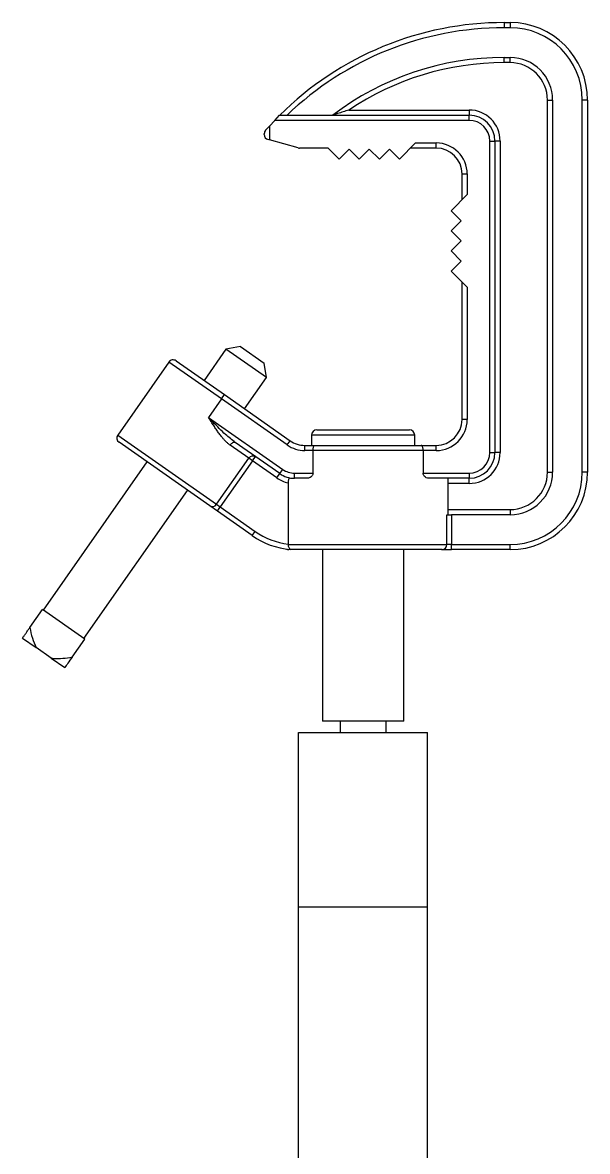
# Model space of a CAD drawing. Extents: x 6 to 134, y 3 to 97.
# Drawn here: x 96.6 to 102.08, y 47.33 to 58.26 of the extents above; entities that cross this region are included whole.
import ezdxf

# ---------------------------------------------------------------- set-up
doc = ezdxf.new("R2010")
doc.units = 0
doc.header["$MEASUREMENT"] = 0
doc.layers.add('OBJECT', color=7, linetype='CONTINUOUS')

msp = doc.modelspace()

# ---------------------------------------------------------------- linework, layer by layer
at = {"layer": 'OBJECT'}
for p, q in [((101.271, 58.262), (101.271, 58.212)), ((101.271, 58.262), (101.328, 58.262)), ((101.328, 58.212), (101.271, 58.212)), ((101.328, 58.262), (101.328, 58.212)), ((101.271, 57.924), (101.328, 57.924)), ((101.271, 57.874), (101.271, 57.924)), ((101.328, 57.874), (101.271, 57.874)), ((101.328, 57.874), (101.328, 57.924)), ((101.69, 53.907), (101.69, 57.512)), ((101.69, 57.512), (101.74, 57.512)), ((101.74, 57.512), (101.74, 53.907)), ((102.078, 57.512), (102.028, 57.512)), ((102.028, 53.907), (102.028, 57.512)), ((102.078, 57.512), (102.078, 53.907)), ((99.765, 57.415), (100.931, 57.415)), ((100.931, 57.415), (100.931, 57.365)), ((98.995, 57.259), (99.047, 57.315)), ((99.047, 57.315), (99.094, 57.365)), ((100.931, 57.315), (99.047, 57.315)), ((99.094, 57.365), (100.931, 57.365)), ((100.931, 57.315), (100.931, 57.365)), ((98.945, 57.177), (98.945, 57.186)), ((98.958, 57.22), (98.995, 57.259)), ((98.995, 57.259), (98.995, 57.125)), ((98.995, 57.125), (98.981, 57.129)), ((99.274, 57.048), (98.995, 57.125)), ((100.256, 56.94), (100.412, 57.096)), ((100.412, 57.096), (100.612, 57.096)), ((100.612, 57.046), (100.612, 57.096)), ((101.131, 57.115), (101.181, 57.115)), ((101.131, 54.098), (101.131, 57.115)), ((101.181, 57.115), (101.181, 54.098)), ((101.231, 57.115), (101.181, 57.115)), ((101.231, 57.115), (101.231, 54.098)), ((99.565, 57.046), (99.288, 57.046)), ((99.565, 57.046), (99.671, 56.94)), ((99.671, 56.94), (99.768, 57.037)), ((99.768, 57.037), (99.866, 56.94)), ((99.866, 56.94), (99.963, 57.037)), ((99.963, 57.037), (100.061, 56.94)), ((100.061, 56.94), (100.158, 57.037)), ((100.158, 57.037), (100.256, 56.94)), ((100.612, 57.046), (100.362, 57.046)), ((100.862, 56.546), (100.862, 56.796)), ((100.862, 56.796), (100.912, 56.796)), ((100.912, 56.796), (100.912, 56.596)), ((100.912, 56.596), (100.756, 56.44)), ((100.756, 56.44), (100.853, 56.342)), ((100.853, 56.342), (100.756, 56.245)), ((100.756, 56.245), (100.853, 56.147)), ((100.853, 56.147), (100.756, 56.05)), ((100.756, 56.05), (100.853, 55.952)), ((100.853, 55.952), (100.756, 55.855)), ((100.756, 55.855), (100.912, 55.699)), ((100.862, 54.417), (100.862, 55.749)), ((100.912, 55.699), (100.912, 54.417)), ((98.713, 55.125), (98.574, 55.1)), ((98.713, 55.125), (98.943, 54.964)), ((98.574, 55.1), (98.361, 54.796)), ((98.967, 54.825), (98.574, 55.1)), ((98.02, 54.974), (97.525, 54.266)), ((98.529, 54.618), (98.02, 54.974)), ((98.09, 54.986), (98.558, 54.659)), ((98.967, 54.825), (98.943, 54.964)), ((98.754, 54.521), (98.967, 54.825)), ((98.529, 54.618), (98.404, 54.438)), ((98.529, 54.618), (98.558, 54.659)), ((99.167, 54.171), (98.529, 54.618)), ((98.558, 54.659), (99.196, 54.212)), ((98.404, 54.438), (99.124, 53.934)), ((100.912, 54.417), (100.862, 54.417)), ((97.525, 54.266), (98.482, 53.596)), ((99.403, 54.267), (99.403, 54.167)), ((100.403, 54.267), (99.403, 54.267)), ((99.453, 54.317), (100.353, 54.317)), ((100.403, 54.167), (100.403, 54.267)), ((98.418, 53.58), (97.537, 54.197)), ((98.795, 54.042), (98.613, 54.169)), ((99.095, 53.893), (98.664, 54.195)), ((99.167, 54.171), (99.196, 54.212)), ((99.339, 54.117), (99.339, 54.167)), ((99.339, 54.167), (99.437, 54.167)), ((99.437, 54.167), (100.467, 54.167)), ((100.467, 54.167), (100.612, 54.167)), ((100.612, 54.117), (100.612, 54.167)), ((98.482, 53.596), (98.795, 54.042)), ((98.831, 54.017), (98.518, 53.571)), ((98.831, 54.017), (98.795, 54.042)), ((98.831, 54.017), (98.86, 54.058)), ((99.066, 53.852), (98.831, 54.017)), ((99.418, 54.117), (99.339, 54.117)), ((99.418, 53.898), (99.418, 54.117)), ((100.486, 54.117), (99.418, 54.117)), ((100.486, 54.117), (100.486, 53.898)), ((100.612, 54.117), (100.486, 54.117)), ((101.131, 54.098), (101.181, 54.098)), ((101.231, 54.098), (101.181, 54.098)), ((97.808, 54.007), (96.802, 52.57)), ((99.095, 53.893), (99.124, 53.934)), ((101.69, 53.907), (101.74, 53.907)), ((102.078, 53.907), (102.028, 53.907)), ((99.066, 53.852), (99.095, 53.893)), ((99.177, 53.804), (99.177, 53.212)), ((99.238, 53.898), (99.418, 53.898)), ((99.238, 53.848), (99.238, 53.898)), ((99.365, 53.848), (99.238, 53.848)), ((100.486, 53.898), (100.931, 53.898)), ((100.931, 53.848), (100.539, 53.848)), ((100.726, 53.495), (100.726, 53.848)), ((100.931, 53.798), (100.726, 53.798)), ((100.931, 53.898), (100.931, 53.848)), ((100.931, 53.798), (100.931, 53.848)), ((97.195, 52.295), (98.202, 53.731)), ((98.49, 53.53), (98.418, 53.58)), ((98.482, 53.596), (98.518, 53.571)), ((98.49, 53.53), (98.518, 53.571)), ((98.828, 53.293), (98.49, 53.53)), ((98.518, 53.571), (98.857, 53.334)), ((100.715, 53.207), (100.715, 53.495)), ((100.715, 53.495), (100.761, 53.495)), ((100.726, 53.545), (101.328, 53.545)), ((100.761, 53.495), (100.761, 53.207)), ((101.328, 53.495), (100.761, 53.495)), ((101.328, 53.545), (101.328, 53.495)), ((98.828, 53.293), (98.857, 53.334)), ((99.177, 53.212), (99.177, 53.207)), ((99.177, 53.207), (100.715, 53.207)), ((100.668, 53.157), (99.183, 53.157)), ((99.508, 53.157), (99.508, 51.497)), ((100.298, 51.497), (100.298, 53.157)), ((100.668, 53.157), (100.761, 53.157)), ((100.761, 53.207), (100.715, 53.207)), ((100.761, 53.157), (100.761, 53.207)), ((100.761, 53.207), (101.328, 53.207)), ((101.328, 53.157), (100.761, 53.157)), ((101.328, 53.157), (101.328, 53.207)), ((96.674, 52.404), (96.794, 52.576)), ((97.204, 52.289), (96.794, 52.576)), ((96.602, 52.301), (96.733, 52.21)), ((97.083, 52.117), (97.204, 52.289)), ((96.88, 52.106), (96.733, 52.21)), ((96.88, 52.106), (97.012, 52.015)), ((100.298, 51.497), (99.508, 51.497)), ((99.681, 51.497), (99.681, 51.385)), ((100.126, 51.385), (100.126, 51.497)), ((99.278, 49.697), (99.278, 51.385)), ((99.278, 51.385), (100.528, 51.385)), ((100.528, 49.697), (100.528, 51.385)), ((99.278, 49.697), (100.528, 49.697)), ((99.278, 40.724), (99.278, 49.697)), ((100.528, 40.724), (100.528, 49.697))]:
    msp.add_line(p, q, dxfattribs=at)
at = {"layer": 'OBJECT', "flags": 128}
msp.add_lwpolyline([(98.613, 54.169), (98.619, 54.177), (98.626, 54.184), (98.633, 54.19), (98.64, 54.194), (98.647, 54.197), (98.653, 54.198), (98.659, 54.197), (98.664, 54.195)], dxfattribs=at)
at = {"layer": 'OBJECT'}
for centre, radius, start, end in [((101.271, 55.173), 3.089, 90, 134.7928), ((101.271, 55.173), 3.039, 90, 133.8353), ((101.328, 57.512), 0.75, 0, 90), ((101.328, 57.512), 0.7, 0, 90), ((101.271, 55.173), 2.751, 90, 127.1709), ((101.271, 55.173), 2.701, 90, 123.8917), ((101.328, 57.512), 0.412, 0, 90), ((101.328, 57.512), 0.362, 0, 90), ((100.931, 57.115), 0.3, 360, 90), ((100.931, 57.115), 0.25, 360, 90), ((100.931, 57.115), 0.2, 360, 90), ((98.995, 57.186), 0.05, 136.8214, 180), ((98.995, 57.177), 0.05, 180, 254.528), ((100.612, 56.796), 0.3, 0, 90), ((99.288, 57.096), 0.05, 254.528, 270), ((100.612, 56.796), 0.25, 0, 90), ((98.061, 54.945), 0.05, 55, 145), ((100.612, 54.417), 0.3, 270, 0), ((100.612, 54.417), 0.25, 270, 0), ((97.566, 54.238), 0.05, 145, 235), ((99.453, 54.267), 0.05, 90, 180), ((100.353, 54.267), 0.05, 0, 90), ((99.339, 54.417), 0.3, 235, 270), ((99.339, 54.417), 0.25, 235, 270), ((98.835, 54.017), 0.0473, 58.8069, 148.3578), ((100.931, 54.098), 0.2, 270, 0), ((100.931, 54.098), 0.25, 270, 0), ((100.931, 54.098), 0.3, 270, 0), ((99.238, 54.098), 0.2, 235, 270), ((101.328, 53.907), 0.75, 270, 0), ((101.328, 53.907), 0.7, 270, 0), ((101.328, 53.907), 0.412, 270, 0), ((101.328, 53.907), 0.362, 270, 0), ((99.238, 54.098), 0.3, 235, 258.1852), ((99.238, 54.098), 0.25, 235, 270), ((98.442, 53.621), 0.0473, 238.8069, 328.3578), ((99.258, 53.907), 0.75, 235, 265.3298), ((99.258, 53.907), 0.7, 235, 263.3221), ((99.183, 53.207), 0.05, 241.4181, 270), ((100.666, 53.205), 0.0484, 272.1018, 1.9579)]:
    msp.add_arc(centre, radius, start, end, dxfattribs=at)
for points, knots in [([(99.765, 57.415), (99.764, 57.415), (99.746, 57.409), (99.719, 57.401), (99.683, 57.389), (99.659, 57.382), (99.639, 57.375), (99.624, 57.37), (99.614, 57.367), (99.609, 57.365), (99.609, 57.365), (99.609, 57.365)], [0, 0, 0, 0, 0.002086, 0.31747, 0.477311, 0.638227, 0.743154, 0.849977, 0.923394, 0.965868, 1, 1, 1, 1]), ([(98.613, 54.169), (98.606, 54.175), (98.592, 54.185), (98.572, 54.205), (98.552, 54.226), (98.531, 54.251), (98.508, 54.281), (98.484, 54.314), (98.461, 54.349), (98.434, 54.39), (98.415, 54.42), (98.404, 54.438), (98.404, 54.438)], [0, 0, 0, 0, 0.085975, 0.172755, 0.26147, 0.350662, 0.467422, 0.584847, 0.704001, 0.823647, 0.997251, 1, 1, 1, 1]), ([(98.664, 54.195), (98.632, 54.22), (98.557, 54.28), (98.474, 54.366), (98.419, 54.423), (98.404, 54.438), (98.404, 54.438)], [0, 0, 0, 0, 0.345057, 0.821452, 0.997144, 1, 1, 1, 1]), ([(99.418, 54.117), (99.418, 54.122), (99.418, 54.133), (99.421, 54.147), (99.425, 54.159), (99.431, 54.166), (99.435, 54.167), (99.437, 54.167), (99.437, 54.167)], [0, 0, 0, 0, 0.197775, 0.395366, 0.598087, 0.812874, 0.995764, 1, 1, 1, 1]), ([(100.486, 54.117), (100.485, 54.122), (100.485, 54.133), (100.482, 54.147), (100.478, 54.159), (100.472, 54.166), (100.469, 54.167), (100.467, 54.167), (100.467, 54.167)], [0, 0, 0, 0, 0.197775, 0.395366, 0.598087, 0.812874, 0.995764, 1, 1, 1, 1]), ([(99.196, 53.852), (99.194, 53.851), (99.189, 53.851), (99.183, 53.843), (99.179, 53.831), (99.177, 53.817), (99.177, 53.808), (99.177, 53.804)], [0, 0, 0, 0, 0.227851, 0.456641, 0.663309, 0.855984, 1, 1, 1, 1]), ([(99.418, 53.898), (99.417, 53.894), (99.417, 53.885), (99.41, 53.872), (99.399, 53.859), (99.382, 53.85), (99.37, 53.849), (99.365, 53.848)], [0, 0, 0, 0, 0.132534, 0.264235, 0.462925, 0.750207, 1, 1, 1, 1]), ([(100.539, 53.848), (100.531, 53.849), (100.517, 53.851), (100.501, 53.863), (100.491, 53.875), (100.486, 53.887), (100.486, 53.895), (100.486, 53.898)], [0, 0, 0, 0, 0.339642, 0.594762, 0.767038, 0.899948, 1, 1, 1, 1]), ([(99.177, 53.207), (99.177, 53.202), (99.177, 53.192), (99.182, 53.179), (99.188, 53.168), (99.195, 53.162), (99.198, 53.16), (99.198, 53.159), (99.198, 53.159), (99.197, 53.159)], [0, 0, 0, 0, 0.192196, 0.383636, 0.593592, 0.841855, 0.910654, 0.965666, 1, 1, 1, 1]), ([(96.602, 52.301), (96.607, 52.308), (96.616, 52.322), (96.635, 52.348), (96.654, 52.376), (96.667, 52.395), (96.674, 52.404)], [0, 0, 0, 0, 0.255778, 0.515766, 0.757553, 1, 1, 1, 1]), ([(96.674, 52.404), (96.68, 52.369), (96.692, 52.302), (96.72, 52.24), (96.733, 52.21)], [0, 0, 0, 0, 0.519495, 1, 1, 1, 1]), ([(96.88, 52.106), (96.888, 52.105), (96.926, 52.1), (96.994, 52.103), (97.054, 52.112), (97.083, 52.117)], [0, 0, 0, 0, 0.116887, 0.5538863, 1, 1, 1, 1]), ([(97.083, 52.117), (97.069, 52.096), (97.041, 52.057), (97.021, 52.028), (97.012, 52.015)], [0, 0, 0, 0, 0.538103, 1, 1, 1, 1])]:
    msp.add_open_spline(points, degree=3, knots=knots, dxfattribs=at)

doc.saveas('drawing.dxf')
